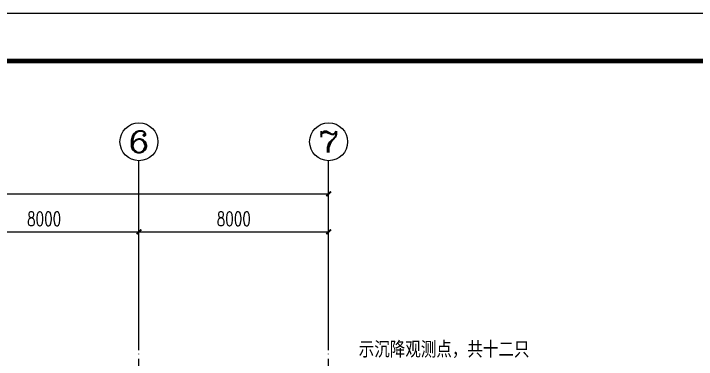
# Model space of a CAD drawing. Extents: x 36360094 to 36697644, y 75306 to 425482.
# Drawn here: x 36425171 to 36453967, y 410885 to 425482 of the extents above; entities that cross this region are included whole.
import ezdxf
from ezdxf.enums import TextEntityAlignment as Align

# ---------------------------------------------------------------- set-up
doc = ezdxf.new("R2010")
doc.units = 0
doc.header["$LTSCALE"] = 1000
doc.header["$MEASUREMENT"] = 0
doc.linetypes.add('ACAD_ISO04W100', pattern=[30.5, 24, -3, 0.5, -3])
doc.linetypes.add('DOTE', pattern=[2.42, 2, -0.2, 0.02, -0.2])
doc.layers.get('0').update_dxf_attribs({"linetype": 'CONTINUOUS'})
doc.layers.get('DEFPOINTS').update_dxf_attribs({"linetype": 'CONTINUOUS'})
for name, color, linetype in [('AXIS', 3, 'CONTINUOUS'), ('AXIS_TEXT', 7, 'CONTINUOUS'), ('DOTE', 1, 'ACAD_ISO04W100'), ('PUB_TITLE', 4, 'CONTINUOUS')]:
    doc.layers.add(name, color=color, linetype=linetype)
doc.styles.add('-宋体', font='', dxfattribs={"width": 0.8})
doc.styles.add('_TCH_AXIS', font='COMPLEX', dxfattribs={"bigfont": 'GBCBIG'})
doc.styles.add('_TCH_DIM_T3', font='SIMPLEX', dxfattribs={"width": 0.705882, "bigfont": 'GBCBIG'})
doc.styles.add('COMPLEX', font='COMPLEX')
doc.styles.get('-宋体').set_extended_font_data('SimSun')
doc.dimstyles.new('_TCH_ARCH&&200', dxfattribs={"dimtxt": 595, "dimasz": 200, "dimexe": 500, "dimexo": 600, "dimgap": 252.5, "dimtad": 1, "dimdec": 0, "dimzin": 0, "dimdsep": 46, "dimtxsty": '_TCH_DIM_T3', "dimblk": 'ARCHTICK', "dimcen": 0.09, "dimclrt": 7, "dimazin": 2, "dimtfac": 1, "dimtdec": 0, "dimtix": 1, "dimtmove": 2, "dimatfit": 3, "dimfxl": 0, "dimtolj": 1, "dimtzin": 0, "dimarcsym": 0})

# ---------------------------------------------------------------- blocks, each defined once
blk = doc.blocks.new('_ArchTick')
at = {"color": 0, "linetype": 'ByBlock', "const_width": 0.4}
blk.add_lwpolyline([(-0.5, -0.5), (0.5, 0.5)], dxfattribs=at)
blk = doc.blocks.new('*D582')
at = {"layer": 'AXIS', "color": 0, "lineweight": -2}
for p, q in [((36422457, 411873), (36422457, 416773)), ((36430457, 411873), (36430457, 416773)), ((36422457, 416273), (36430457, 416273))]:
    blk.add_line(p, q, dxfattribs=at)
at = {"layer": 'DEFPOINTS', "color": 0}
for p in [(36430457, 416273), (36422457, 411273), (36430457, 411273)]:
    blk.add_point(p, dxfattribs=at)
at = {"layer": 'AXIS', "color": 0, "lineweight": -2, "xscale": 200, "yscale": 200, "zscale": 200, "rotation": 180}
blk.add_blockref('_ArchTick', (36422457, 416273), dxfattribs=at)
at = {"layer": 'AXIS', "color": 0, "lineweight": -2, "xscale": 200, "yscale": 200, "zscale": 200}
blk.add_blockref('_ArchTick', (36430457, 416273), dxfattribs=at)
at = {"layer": 'AXIS', "color": 7, "insert": (36426457, 416823), "char_height": 595, "attachment_point": 5, "style": '_TCH_DIM_T3'}
blk.add_mtext('\\A1;8000', dxfattribs=at)
blk = doc.blocks.new('*D583')
at = {"layer": 'AXIS', "color": 0, "lineweight": -2}
for p, q in [((36430457, 411873), (36430457, 416773)), ((36438457, 411873), (36438457, 416773)), ((36430457, 416273), (36438457, 416273))]:
    blk.add_line(p, q, dxfattribs=at)
at = {"layer": 'DEFPOINTS', "color": 0}
for p in [(36438457, 416273), (36430457, 411273), (36438457, 411273)]:
    blk.add_point(p, dxfattribs=at)
at = {"layer": 'AXIS', "color": 0, "lineweight": -2, "xscale": 200, "yscale": 200, "zscale": 200, "rotation": 180}
blk.add_blockref('_ArchTick', (36430457, 416273), dxfattribs=at)
at = {"layer": 'AXIS', "color": 0, "lineweight": -2, "xscale": 200, "yscale": 200, "zscale": 200}
blk.add_blockref('_ArchTick', (36438457, 416273), dxfattribs=at)
at = {"layer": 'AXIS', "color": 7, "insert": (36434457, 416823), "char_height": 595, "attachment_point": 5, "style": '_TCH_DIM_T3'}
blk.add_mtext('\\A1;8000', dxfattribs=at)
blk = doc.blocks.new('*D584')
at = {"layer": 'AXIS', "color": 0, "lineweight": -2}
for p, q in [((36390457, 411873), (36390457, 418373)), ((36438457, 411873), (36438457, 418373)), ((36390457, 417873), (36438457, 417873))]:
    blk.add_line(p, q, dxfattribs=at)
at = {"layer": 'DEFPOINTS', "color": 0}
for p in [(36438457, 417873), (36390457, 411273), (36438457, 411273)]:
    blk.add_point(p, dxfattribs=at)
at = {"layer": 'AXIS', "color": 0, "lineweight": -2, "xscale": 200, "yscale": 200, "zscale": 200, "rotation": 180}
blk.add_blockref('_ArchTick', (36390457, 417873), dxfattribs=at)
at = {"layer": 'AXIS', "color": 0, "lineweight": -2, "xscale": 200, "yscale": 200, "zscale": 200}
blk.add_blockref('_ArchTick', (36438457, 417873), dxfattribs=at)
at = {"layer": 'AXIS', "color": 7, "insert": (36414457, 418423), "char_height": 595, "attachment_point": 5, "style": '_TCH_DIM_T3'}
blk.add_mtext('\\A1;48000', dxfattribs=at)
blk = doc.blocks.new('_AXISO')
blk.add_circle((0, 0), 0.5)
at = {"layer": 'AXIS_TEXT', "style": 'COMPLEX', "width": 1.041667}
blk.add_attdef('A', text='', height=0.56, dxfattribs=at).set_placement((-0.25, -0.28), (0.25, -0.28), align=Align.FIT)

msp = doc.modelspace()

# ---------------------------------------------------------------- linework, layer by layer
at = {"layer": 'AXIS'}
for p, q in [((36430456.8, 411272.6), (36430456.8, 419272.6)), ((36438456.8, 411272.6), (36438456.8, 419272.6))]:
    msp.add_line(p, q, dxfattribs=at)
at = {"layer": 'DOTE', "linetype": 'DOTE'}
for p, q in [((36430456.8, 362923.6), (36430456.8, 411272.6)), ((36438456.8, 362923.6), (36438456.8, 411272.6))]:
    msp.add_line(p, q, dxfattribs=at)
at = {"layer": 'PUB_TITLE'}
msp.add_lwpolyline([(36360094.2, 341482.4), (36478894.2, 341482.4), (36478894.2, 425482.4), (36360094.2, 425482.4)], close=True, dxfattribs=at)
at = {"layer": 'PUB_TITLE', "const_width": 200}
msp.add_lwpolyline([(36365094.2, 343482.4), (36476894.2, 343482.4), (36476894.2, 423482.4), (36365094.2, 423482.4)], close=True, dxfattribs=at)

# ---------------------------------------------------------------- block references
at = {"layer": 'AXIS'}
ref = msp.add_blockref('_AXISO', (36430456.8, 420072.6), dxfattribs=dict(at, xscale=1600, yscale=1600, zscale=1600))
ref.add_attrib('A', '6', dxfattribs={"layer": 'AXIS_TEXT', "height": 905.1, "style": '_TCH_AXIS', "width": 1.5}).set_placement((36430004.3, 419620.1), (36430909.4, 419620.1), align=Align.FIT)
ref = msp.add_blockref('_AXISO', (36438456.8, 420072.6), dxfattribs=dict(at, xscale=1600, yscale=1600, zscale=1600))
ref.add_attrib('A', '7', dxfattribs={"layer": 'AXIS_TEXT', "height": 905.1, "style": '_TCH_AXIS', "width": 1.5}).set_placement((36438004.3, 419620.1), (36438909.4, 419620.1), align=Align.FIT)

# ---------------------------------------------------------------- texts
at = {"style": '-宋体', "width": 0.8}
msp.add_text('示沉降观测点，共十二只', height=600, dxfattribs=at).set_placement((36439726.5, 411023))

# ---------------------------------------------------------------- dimensions: what is measured, and where the dimension line sits
at = {"layer": 'AXIS'}
for p1, p2, distance, picture, middle in [((36390456.8, 411272.6), (36438456.8, 411272.6), 6600, '*D584', (36414456.8, 418422.6)), ((36422456.8, 411272.6), (36430456.8, 411272.6), 5000, '*D582', (36426456.8, 416822.6)), ((36430456.8, 411272.6), (36438456.8, 411272.6), 5000, '*D583', (36434456.8, 416822.6))]:
    dim = msp.add_aligned_dim(p1=p1, p2=p2, distance=distance, dimstyle='_TCH_ARCH&&200', dxfattribs=at)
    dim.commit()
    dim.dimension.update_dxf_attribs({"geometry": picture, "text_midpoint": middle})

doc.saveas('drawing.dxf')
